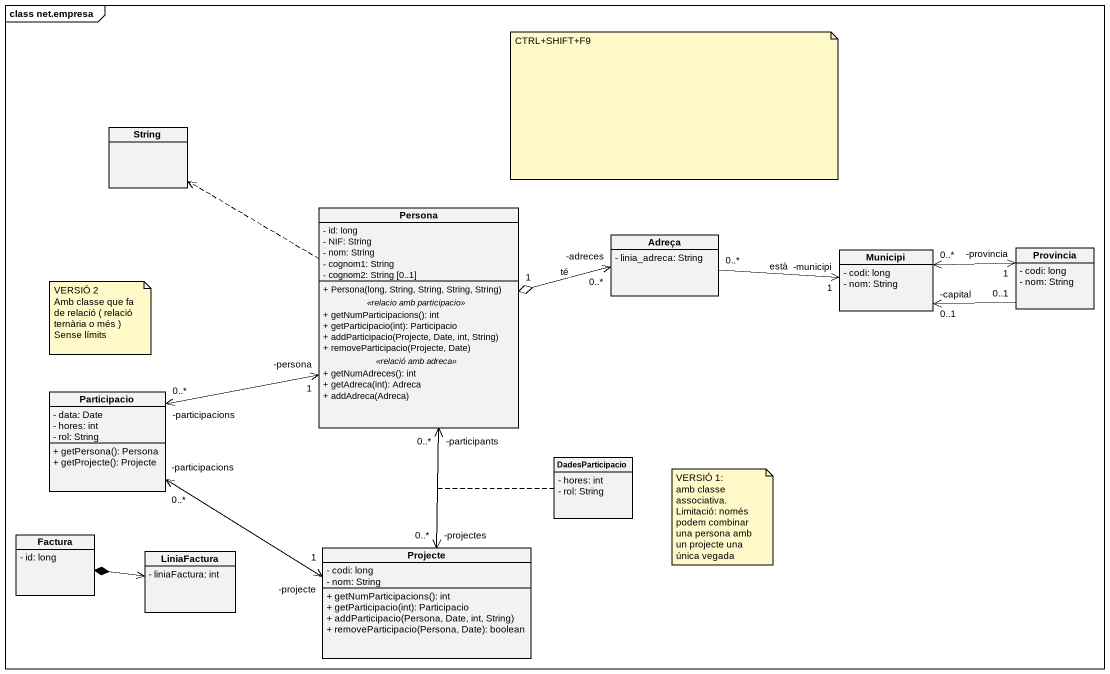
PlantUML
@startuml
mainframe class net.empresa
hide circle
hide empty members
skinparam classAttributeIconSize 0
class String
class Persona {
  - id: long
  - NIF: String
  - nom: String
  - cognom1: String
  - cognom2: String [0..1]
  --
  + Persona(long, String, String, String, String)
  .. <<relacio amb participacio>> ..
  + getNumParticipacions(): int
  + getParticipacio(int): Participacio
  + addParticipacio(Projecte, Date, int, String)
  + removeParticipacio(Projecte, Date)
  .. <<relació amb adreca>> ..
  + getNumAdreces(): int
  + getAdreca(int): Adreca
  + addAdreca(Adreca)
}
class Adreça {
  - linia_adreca: String
}
class Municipi {
  - codi: long
  - nom: String
}
class Provincia {
  - codi: long
  - nom: String
}
class Participacio {
  - data: Date
  - hores: int
  - rol: String
  + getPersona(): Persona
  + getProjecte(): Projecte
}
class DadesParticipacio {
  - hores: int
  - rol: String
}
class Factura {
  - id: long
}
class LiniaFactura {
  - liniaFactura: int
}
class Projecte {
  - codi: long
  - nom: String
  + getNumParticipacions(): int
  + getParticipacio(int): Participacio
  + addParticipacio(Persona, Date, int, String)
  + removeParticipacio(Persona, Date): boolean
}
Persona .left.> String
Adreça "-adreces\n0..*" <-left-o "1" Persona : té
Adreça "0..*" -right-> "-municipi\n1" Municipi : està
Municipi "0..*" <-right-> "-provincia\n1" Provincia
Provincia "0..1" -left-> "-capital\n0..1" Municipi
Participacio "-participacions\n0..*" <-right-> "-persona\n1" Persona
Participacio "-participacions\n0..*" <-right-> "-projecte\n1" Projecte
LiniaFactura <-left-* Factura
Projecte "-projectes\n0..*" <-up-> "-participants\n0..*" Persona
(Projecte, Persona) .. DadesParticipacio
note as N1
  CTRL+SHIFT+F9
end note
note as N2
  VERSIÓ 2
  Amb classe que fa de relació ( relació ternària o més )
  Sense límits
end note
note as N3
  VERSIÓ 1:
  amb classe associativa.
  Limitació: només podem combinar una persona amb un projecte una única vegada
end note
@enduml
